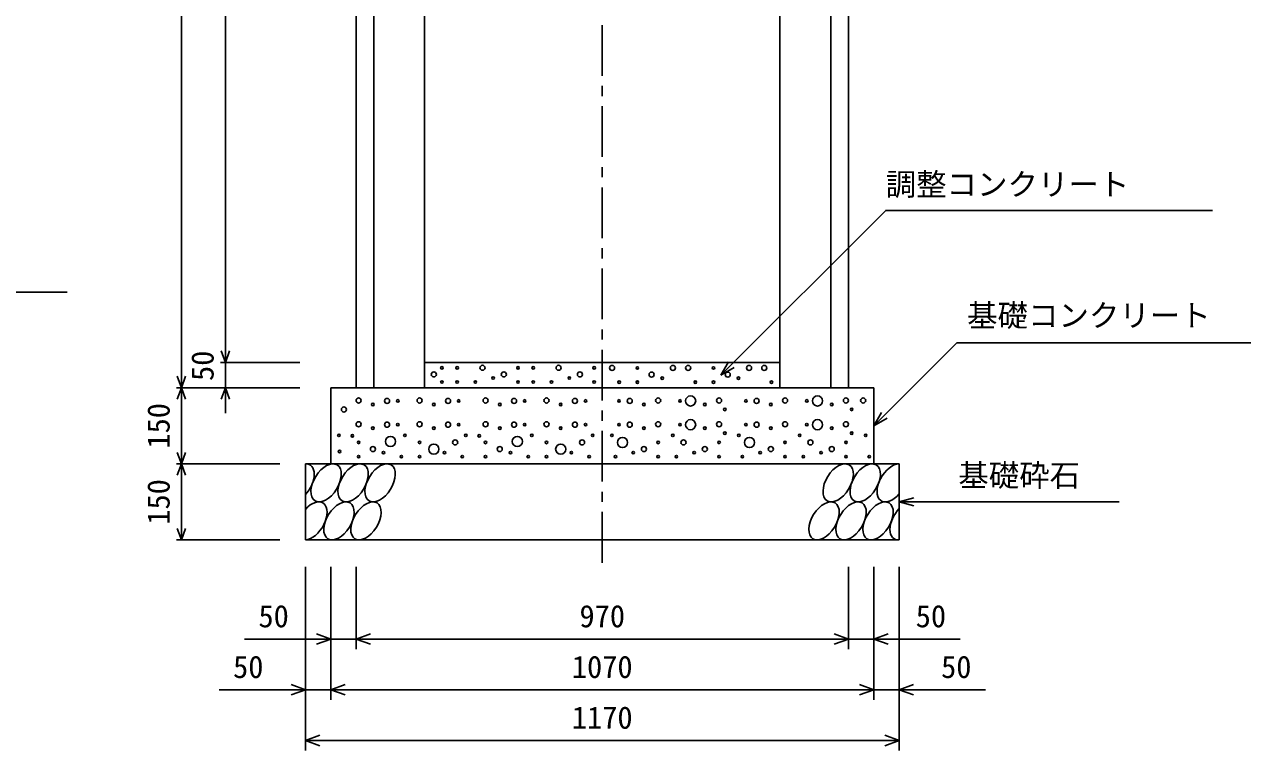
# Model space of a CAD drawing. Units: millimetres, scale not verified. Extents: x -16800 to 16800, y -5940 to 5940.
# Drawn here: x 10861 to 13262, y -2927 to -1495 of the extents above; entities that cross this region are included whole.
import ezdxf
from ezdxf.enums import TextEntityAlignment as Align

# ---------------------------------------------------------------- set-up
doc = ezdxf.new("R2010")
doc.units = ezdxf.units.MM
doc.header["$LTSCALE"] = 20
doc.linetypes.add('CHAIN1', pattern=[8, 5, -1, 1, -1])
for name, color, linetype, lineweight in [('0-0_DIM', 7, 'Continuous', 25), ('0-2_HATCH', 6, 'Continuous', 25), ('0-5_OUTLINE', 3, 'Continuous', 25)]:
    doc.layers.add(name, color=color, linetype=linetype, lineweight=lineweight)
doc.styles.add('ＭＳ ゴシック', font='')
doc.styles.get('ＭＳ ゴシック').set_extended_font_data('MS Gothic')

msp = doc.modelspace()

# ---------------------------------------------------------------- linework, layer by layer
at = {"layer": '0-0_DIM', "linetype": 'CHAIN1'}
msp.add_line((12000, -376.66), (12000, -2561.66), dxfattribs=at)
at = {"layer": '0-0_DIM'}
for p, q in [((11170.8, -411.66), (11170.8, -2211.66)), ((11257.46, -2161.66), (11257.46, -561.66)), ((10298.65, -2023.01), (10945.53, -2023.01)), ((12698.65, -2123.01), (12535, -2286.66)), ((12698.65, -2123.01), (13345.53, -2123.01)), ((11247.46, -2161.66), (11404.13, -2161.66)), ((11257.46, -2161.66), (11257.46, -2211.66)), ((12233.82, -2186.66), (12248.82, -2160.68)), ((12233.82, -2186.66), (12259.8, -2171.66)), ((11160.8, -2211.66), (11404.13, -2211.66)), ((11170.8, -2361.66), (11170.8, -2211.66)), ((11257.46, -2261.66), (11257.46, -2211.66)), ((12535, -2286.66), (12550, -2260.68)), ((12535, -2286.66), (12560.98, -2271.66)), ((11160.8, -2361.66), (11365, -2361.66)), ((11170.8, -2361.66), (11170.8, -2511.66)), ((12585, -2436.66), (12613.98, -2428.9)), ((12585, -2436.66), (13018.31, -2436.66)), ((12585, -2436.66), (12613.98, -2444.43)), ((11160.8, -2511.66), (11365, -2511.66)), ((11415, -2927.18), (11415, -2564.83)), ((11465, -2827.18), (11465, -2564.83)), ((11515, -2727.18), (11515, -2564.83)), ((12485, -2727.18), (12485, -2564.83)), ((12535, -2827.18), (12535, -2564.83)), ((12585, -2927.18), (12585, -2564.83)), ((11295, -2707.18), (11515, -2707.18)), ((11515, -2707.18), (12485, -2707.18)), ((12705, -2707.18), (12485, -2707.18)), ((11245, -2807.18), (11465, -2807.18)), ((11465, -2807.18), (12535, -2807.18)), ((12755, -2807.18), (12535, -2807.18)), ((11415, -2907.18), (12585, -2907.18))]:
    msp.add_line(p, q, dxfattribs=at)
for points in [[(12233.82, -2186.66), (12558.29, -1862.2), (13201.84, -1862.2)], [(11265.67, -2139.11), (11257.46, -2161.66), (11249.26, -2139.11)], [(11179.01, -2189.11), (11170.8, -2211.66), (11162.59, -2189.11)], [(11179.01, -2234.21), (11170.8, -2211.66), (11162.59, -2234.21)], [(11265.67, -2234.21), (11257.46, -2211.66), (11249.26, -2234.21)], [(11179.01, -2339.11), (11170.8, -2361.66), (11162.59, -2339.11)], [(11179.01, -2384.21), (11170.8, -2361.66), (11162.59, -2384.21)], [(11179.01, -2489.11), (11170.8, -2511.66), (11162.59, -2489.11)], [(11436.81, -2696.92), (11465, -2707.18), (11436.81, -2717.44)], [(11543.19, -2717.44), (11515, -2707.18), (11543.19, -2696.92)], [(12456.81, -2696.92), (12485, -2707.18), (12456.81, -2717.44)], [(12563.19, -2696.92), (12535, -2707.18), (12563.19, -2717.44)], [(11386.81, -2796.92), (11415, -2807.18), (11386.81, -2817.44)], [(11493.19, -2817.44), (11465, -2807.18), (11493.19, -2796.92)], [(12506.81, -2796.92), (12535, -2807.18), (12506.81, -2817.44)], [(12613.19, -2796.92), (12585, -2807.18), (12613.19, -2817.44)], [(11443.19, -2917.44), (11415, -2907.18), (11443.19, -2896.92)], [(12556.81, -2896.92), (12585, -2907.18), (12556.81, -2917.44)]]:
    msp.add_lwpolyline(points, dxfattribs=at)
at = {"layer": '0-2_HATCH'}
for centre, radius in [((11668.08, -2185.48), 5), ((11683.97, -2172.35), 2.5), ((11713.97, -2172.35), 2.5), ((11763.88, -2172.35), 5), ((11805.93, -2185.48), 5), ((11833.97, -2172.35), 2.5), ((11863.97, -2172.35), 2.5), ((11913.88, -2172.35), 5), ((11955.93, -2185.48), 5), ((11983.97, -2172.35), 2.5), ((12019.14, -2172.63), 5), ((12069.04, -2172.63), 2.5), ((12097.08, -2185.77), 5), ((12139.14, -2172.63), 5), ((12169.14, -2172.63), 5), ((12219.04, -2172.63), 2.5), ((12247.08, -2185.77), 5), ((12289.14, -2172.63), 5), ((12319.14, -2172.63), 5), ((11683.97, -2200.36), 2.5), ((11713.97, -2200.36), 2.5), ((11749.86, -2200.36), 2.5), ((11784.9, -2192.49), 2.5), ((11833.97, -2200.36), 2.5), ((11863.97, -2200.36), 2.5), ((11899.86, -2200.36), 2.5), ((11934.9, -2192.49), 2.5), ((11983.97, -2200.36), 2.5), ((12033.15, -2200.65), 2.5), ((12069.04, -2200.65), 2.5), ((12118.11, -2192.77), 2.5), ((12183.15, -2200.65), 2.5), ((12219.04, -2200.65), 2.5), ((12268.11, -2192.77), 2.5), ((12333.15, -2200.65), 2.5), ((11519.97, -2236.81), 5), ((11639.97, -2236.81), 5), ((11769.97, -2236.81), 5), ((11889.97, -2236.81), 5), ((12110.03, -2236.81), 5), ((12173.96, -2237.68), 10), ((12230.03, -2236.81), 5), ((12360.03, -2236.81), 5), ((12423.96, -2237.68), 10), ((12480.03, -2236.81), 5), ((12513.9, -2236.81), 5), ((11490.94, -2254.58), 5), ((11548.01, -2244.69), 2.5), ((11576.04, -2237.68), 5), ((11597.07, -2237.68), 2.5), ((11668.01, -2244.69), 2.5), ((11696.04, -2237.68), 5), ((11717.07, -2237.68), 2.5), ((11798.01, -2244.69), 2.5), ((11826.04, -2237.68), 5), ((11847.07, -2237.68), 2.5), ((11918.01, -2244.69), 2.5), ((11946.04, -2237.68), 5), ((11967.07, -2237.68), 2.5), ((12032.93, -2237.68), 2.5), ((12053.96, -2237.68), 5), ((12081.99, -2244.69), 2.5), ((12152.93, -2237.68), 2.5), ((12201.99, -2244.69), 2.5), ((12241.37, -2254.38), 2.5), ((12282.93, -2237.68), 2.5), ((12303.96, -2237.68), 5), ((12331.99, -2244.69), 2.5), ((12402.93, -2237.68), 2.5), ((12451.99, -2244.69), 2.5), ((12491.37, -2254.38), 2.5), ((11519.97, -2283.61), 5), ((11576.04, -2284.48), 5), ((11639.97, -2283.61), 5), ((11696.04, -2284.48), 5), ((11769.97, -2283.61), 5), ((11826.04, -2284.48), 5), ((11889.97, -2283.61), 5), ((11946.04, -2284.48), 5), ((12053.96, -2284.48), 5), ((12110.03, -2283.61), 5), ((12173.96, -2284.48), 10), ((12230.03, -2283.61), 5), ((12303.96, -2284.48), 5), ((12360.03, -2283.61), 5), ((12423.96, -2284.48), 10), ((12480.03, -2283.61), 5), ((11481.09, -2305.5), 2.5), ((11507.55, -2306.4), 2.5), ((11548.01, -2291.49), 2.5), ((11597.07, -2284.48), 2.5), ((11611.09, -2305.5), 2.5), ((11668.01, -2291.49), 2.5), ((11717.07, -2284.48), 2.5), ((11731.09, -2305.5), 2.5), ((11757.55, -2306.4), 2.5), ((11798.01, -2291.49), 2.5), ((11847.07, -2284.48), 2.5), ((11861.09, -2305.5), 2.5), ((11918.01, -2291.49), 2.5), ((11967.07, -2284.48), 2.5), ((11981.09, -2305.5), 2.5), ((12018.91, -2305.5), 2.5), ((12032.93, -2284.48), 2.5), ((12081.99, -2291.49), 2.5), ((12138.91, -2305.5), 2.5), ((12152.93, -2284.48), 2.5), ((12201.99, -2291.49), 2.5), ((12241.37, -2301.18), 2.5), ((12268.91, -2305.5), 2.5), ((12282.93, -2284.48), 2.5), ((12331.99, -2291.49), 2.5), ((12388.91, -2305.5), 2.5), ((12402.93, -2284.48), 2.5), ((12451.99, -2291.49), 2.5), ((12491.37, -2301.18), 2.5), ((12518.91, -2305.5), 2.5), ((11519.97, -2319.5), 2.5), ((11548.01, -2332.63), 5), ((11582.58, -2317.5), 10), ((11639.97, -2319.5), 2.5), ((11668.01, -2332.63), 10), ((11710.06, -2319.5), 5), ((11769.97, -2319.5), 2.5), ((11798.01, -2332.63), 5), ((11832.58, -2317.5), 10), ((11889.97, -2319.5), 2.5), ((11918.01, -2332.63), 10), ((11960.06, -2319.5), 5), ((12039.94, -2319.5), 10), ((12081.99, -2332.63), 5), ((12110.03, -2319.5), 2.5), ((12159.94, -2319.5), 5), ((12201.99, -2332.63), 5), ((12230.03, -2319.5), 2.5), ((12289.94, -2319.5), 10), ((12331.99, -2332.63), 5), ((12360.03, -2319.5), 2.5), ((12409.94, -2319.5), 5), ((12451.99, -2332.63), 5), ((12480.03, -2319.5), 2.5), ((11482.36, -2337.44), 2.5), ((11519.97, -2347.52), 2.5), ((11569.03, -2339.64), 2.5), ((11604.08, -2347.52), 2.5), ((11639.97, -2347.52), 2.5), ((11689.03, -2339.64), 2.5), ((11724.08, -2347.52), 2.5), ((11769.97, -2347.52), 2.5), ((11819.03, -2339.64), 2.5), ((11854.08, -2347.52), 2.5), ((11889.97, -2347.52), 2.5), ((11939.03, -2339.64), 2.5), ((11974.08, -2347.52), 2.5), ((12025.92, -2347.52), 2.5), ((12060.97, -2339.64), 2.5), ((12110.03, -2347.52), 2.5), ((12145.92, -2347.52), 2.5), ((12180.97, -2339.64), 2.5), ((12230.03, -2347.52), 2.5), ((12275.92, -2347.52), 2.5), ((12310.97, -2339.64), 2.5), ((12360.03, -2347.52), 2.5), ((12395.92, -2347.52), 2.5), ((12430.97, -2339.64), 2.5), ((12480.03, -2347.52), 2.5), ((12525.92, -2347.52), 2.5)]:
    msp.add_circle(centre, radius, dxfattribs=at)
for centre, start_param, end_param in [((11402.64, -2399.18), 4.385593, 6.6745444), ((12571.14, -2399.18), 0.3357715, 4.4411806), ((11427.96, -2474.17), 3.5111464, 7.548991), ((12596.46, -2474.17), 1.2110787, 3.5658734)]:
    msp.add_ellipse(centre, major_axis=(21.81, 35.31), ratio=0.5792, start_param=start_param, end_param=end_param, dxfattribs=at)
for centre in [(11455.84, -2399.18), (11509.05, -2399.18), (11562.26, -2399.18), (12464.72, -2399.18), (12517.93, -2399.18), (11481.16, -2474.17), (11534.37, -2474.17), (12436.84, -2474.17), (12490.04, -2474.17), (12543.25, -2474.17)]:
    msp.add_ellipse(centre, major_axis=(21.81, 35.31), ratio=0.5792, dxfattribs=at)
at = {"layer": '0-5_OUTLINE'}
for p, q in [((11515, -444.66), (11515, -2211.66)), ((12485, -441.66), (12485, -2211.66)), ((11550, -651.66), (11550, -2211.66)), ((12450, -651.66), (12450, -2211.66)), ((11650, -761.66), (11650, -2211.66)), ((12350, -761.66), (12350, -2211.66)), ((11650, -2161.66), (12350, -2161.66)), ((11465, -2211.66), (11465, -2361.66)), ((11465, -2211.66), (12535, -2211.66)), ((11650, -2211.66), (11515, -2211.66)), ((12485, -2211.66), (12350, -2211.66)), ((12535, -2211.66), (12535, -2361.66)), ((11415, -2361.66), (11415, -2511.66)), ((11415, -2361.66), (12585, -2361.66)), ((12585, -2361.66), (12585, -2511.66)), ((11415, -2511.66), (12585, -2511.66))]:
    msp.add_line(p, q, dxfattribs=at)

# ---------------------------------------------------------------- texts
at = {"layer": '0-0_DIM', "style": 'ＭＳ ゴシック'}
for s, p in [('調整コンクリート', (12558.29, -1845.77)), ('基礎コンクリート', (12718.65, -2104.27)), ('基礎砕石', (12701.32, -2419.49)), ('50', (11322.56, -2697.18)), ('970', (11955, -2697.18)), ('50', (12617.44, -2697.18)), ('50', (11272.56, -2797.18)), ('1070', (11940, -2797.18)), ('50', (12667.44, -2797.18)), ('1170', (11940, -2897.18))]:
    msp.add_text(s, height=43.99, dxfattribs=at).set_placement(p, align=Align.BOTTOM_LEFT)
for s, p in [('50', (11247.46, -2198.34)), ('150', (11160.8, -2331.66)), ('150', (11160.8, -2481.66))]:
    msp.add_text(s, height=43.99, rotation=90, dxfattribs=at).set_placement(p, align=Align.BOTTOM_LEFT)

doc.saveas('drawing.dxf')
